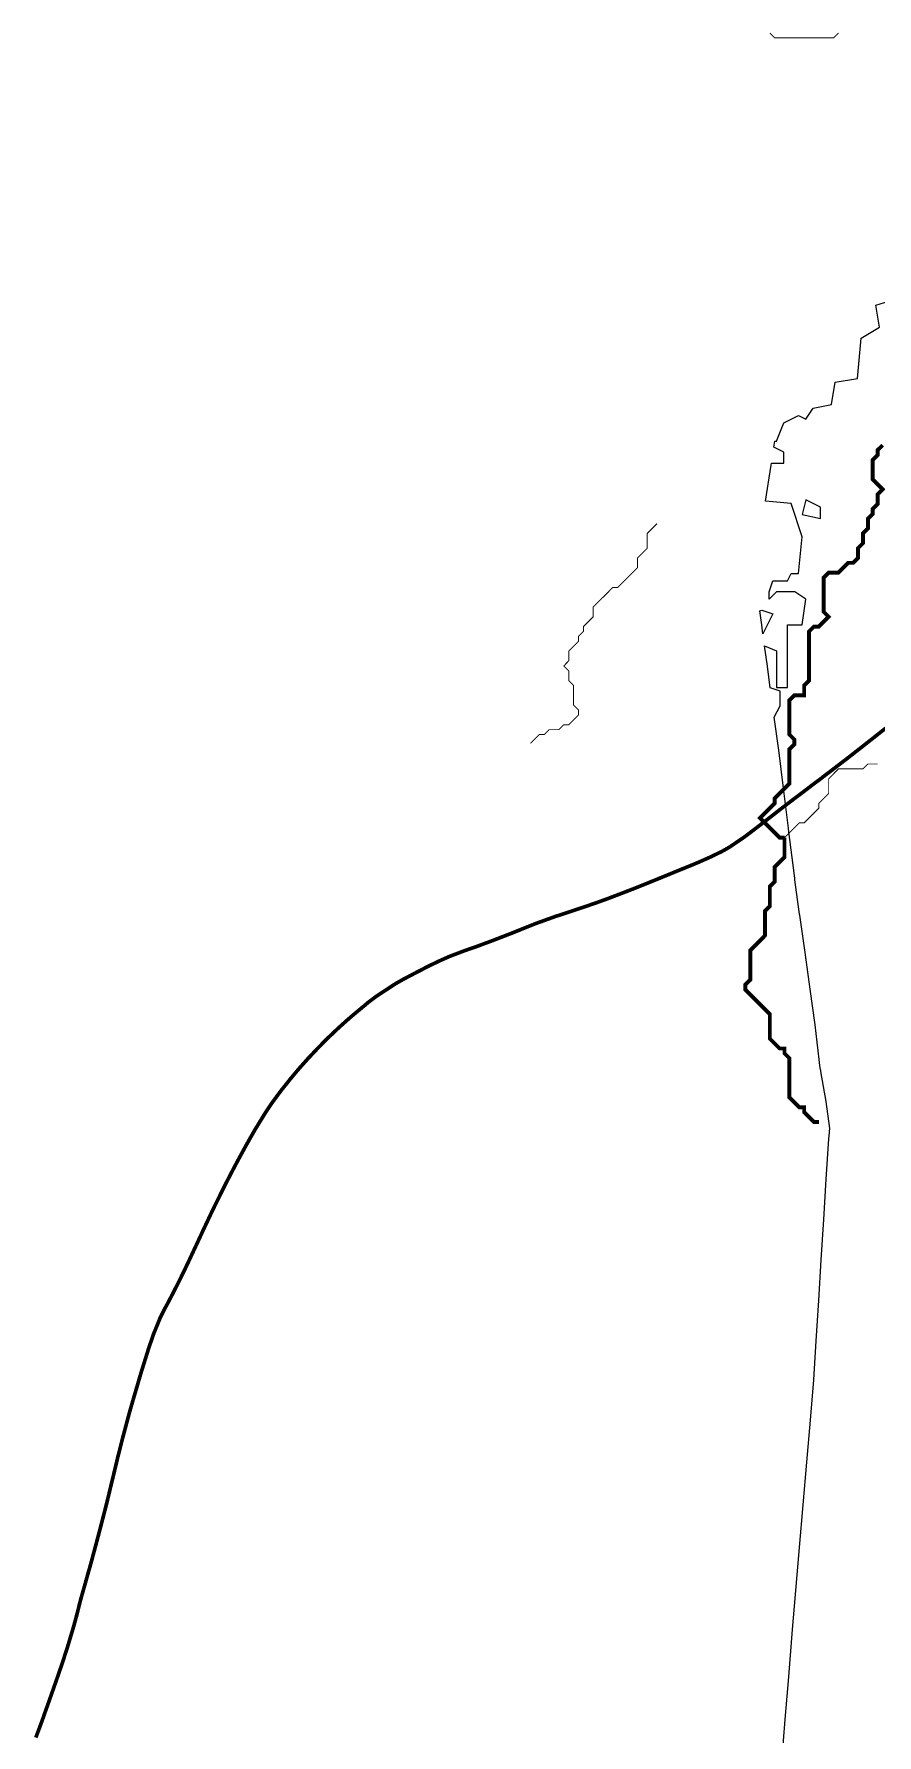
# Model space of a CAD drawing. Header units: metres. Extents: x 441395 to 476894, y 2561381 to 2578972.
# Drawn here: x 449184 to 449871, y 2567890 to 2569277 of the extents above; entities that cross this region are included whole.
import ezdxf

# ---------------------------------------------------------------- set-up
doc = ezdxf.new("R2010")
doc.units = ezdxf.units.M
doc.header["$LTSCALE"] = 8
for name, color, linetype in [('A_MAIN_PIPE', 5, 'Continuous'), ('A_STREAMS', 5, 'Continuous'), ('A_WADI', 4, 'Continuous')]:
    doc.layers.add(name, color=color, linetype=linetype)

msp = doc.modelspace()

# ---------------------------------------------------------------- linework, layer by layer
at = {"layer": 'A_MAIN_PIPE', "color": 5, "const_width": 3}
for points in [[(449878.5, 2568711.1), (449869.7, 2568704.1), (449860.9, 2568697.2), (449852.1, 2568690.3), (449847.4, 2568686.6), (449843.2, 2568683.4), (449842.4, 2568682.8), (449832.9, 2568675.5), (449827.2, 2568671.2), (449825.5, 2568669.8), (449820.7, 2568666.3), (449816.5, 2568663.1), (449807.6, 2568656.3), (449802.8, 2568652.7), (449799.1, 2568649.9), (449789.7, 2568642.7), (449788.5, 2568641.7), (449780.9, 2568635.8), (449777.9, 2568633.5), (449773.6, 2568630.2), (449772.6, 2568629.4), (449763.1, 2568622.2), (449753.8, 2568615.9), (449751.4, 2568614.2), (449744.5, 2568610.3), (449734.5, 2568605.5), (449724.3, 2568601), (449715.5, 2568597.4), (449706.6, 2568593.8), (449703.5, 2568592.5), (449693.2, 2568588.3), (449682.9, 2568584.1), (449672.4, 2568579.9), (449671, 2568579.4), (449667.7, 2568578.1)], [(449667.7, 2568578.1), (449662, 2568575.9), (449651.5, 2568571.9), (449641.5, 2568568.3), (449630.4, 2568564.5), (449619.8, 2568561), (449612.3, 2568558.5), (449609.1, 2568557.5), (449604.7, 2568555.9), (449593.3, 2568551.8), (449588, 2568549.7), (449577.6, 2568545.5), (449571.6, 2568543.1), (449567.9, 2568541.7), (449556.8, 2568537.4), (449549.7, 2568534.8), (449545.8, 2568533.3), (449535.7, 2568529.8), (449533.8, 2568529.1), (449522.5, 2568524.8), (449514.8, 2568521.4), (449504.6, 2568516.5), (449498.9, 2568513.5), (449495.4, 2568511.7), (449484.7, 2568506.1), (449481.6, 2568504.3), (449478.4, 2568502.5), (449472.6, 2568498.7), (449462.4, 2568492), (449456.3, 2568487.4), (449452.8, 2568484.4), (449450.8, 2568482.8), (449443.5, 2568476.7), (449439.1, 2568472.9), (449436.2, 2568470.3), (449430.8, 2568465.4), (449422.6, 2568457.6), (449416.4, 2568451.3), (449415.3, 2568450.2), (449407, 2568441.4), (449399.5, 2568433), (449392.7, 2568424.9), (449390.1, 2568421.6), (449385.2, 2568415.5), (449384.6, 2568414.7), (449381.5, 2568410.5), (449377.4, 2568404.9), (449372.2, 2568397.1), (449369.8, 2568393.2), (449363.5, 2568382.9), (449360.6, 2568377.8), (449356.7, 2568370.9), (449355.1, 2568368), (449349.7, 2568358.1), (449344.5, 2568348.2), (449341.2, 2568341.8), (449339.7, 2568338.9), (449334.4, 2568328.2), (449329.4, 2568318.1), (449324.6, 2568307.9), (449320.8, 2568299.9), (449320.2, 2568298.5), (449317.3, 2568292.3), (449315.1, 2568287.6), (449310.4, 2568277.5), (449305.6, 2568267.4), (449300.6, 2568257.3), (449295.3, 2568247), (449292, 2568240.7), (449290.2, 2568237.5), (449286.3, 2568229.7), (449285.7, 2568228.1), (449281.1, 2568216.8), (449278.9, 2568210.4), (449277.4, 2568206.1), (449275.7, 2568200.7), (449274.3, 2568196.2), (449270.7, 2568184.7), (449268.8, 2568178.2), (449267.8, 2568174.7), (449264.4, 2568163.2), (449261.3, 2568152.4), (449258.4, 2568141.5), (449255.5, 2568130.7), (449252.8, 2568119.8), (449251.9, 2568116.5), (449251.4, 2568114.3), (449250.3, 2568109.7), (449247.5, 2568098), (449247.2, 2568096.9), (449244.4, 2568085.2), (449242.2, 2568076.2), (449239.4, 2568065.4), (449236.6, 2568054.6), (449233.7, 2568043.7), (449230.8, 2568032.9), (449228.9, 2568025.9), (449228, 2568022.9), (449224.8, 2568011.4), (449221.9, 2568001.3), (449220.4, 2567995.6), (449219.2, 2567990.6), (449217.9, 2567985.7), (449216.6, 2567980.9), (449215.2, 2567975.9), (449213.7, 2567971), (449212.3, 2567966.2), (449210.8, 2567961.3), (449208.9, 2567955.6), (449207.7, 2567951.6), (449206.1, 2567946.8), (449204.4, 2567942), (449202.5, 2567936.4), (449201.1, 2567932.4), (449199.4, 2567927.6), (449197.7, 2567922.7), (449196, 2567917.9), (449194.3, 2567913.1), (449193.1, 2567909.8), (449190.9, 2567903.5), (449189.2, 2567898.8), (449187.4, 2567894), (449185, 2567887.6)]]:
    msp.add_lwpolyline(points, dxfattribs=at)
at = {"layer": 'A_STREAMS', "color": 5}
for points, const_width in [([(449783.9, 2569278.1), (449787.9, 2569274.1), (449791.9, 2569274.1), (449795.9, 2569274.1), (449799.9, 2569274.1), (449803.9, 2569274.1), (449807.9, 2569274.1), (449811.9, 2569274.1), (449815.9, 2569274.1), (449819.9, 2569274.1), (449823.9, 2569274.1), (449827.9, 2569274.1), (449831.9, 2569274.1), (449835.9, 2569274.1), (449839.9, 2569278.1)], 0.8), ([(449876, 2568941.9), (449871.9, 2568937.9), (449871.9, 2568933.9), (449867.9, 2568929.9), (449867.9, 2568925.9), (449867.9, 2568921.9), (449867.9, 2568917.9), (449867.9, 2568913.9), (449871.9, 2568909.9), (449876, 2568905.9), (449871.9, 2568901.9), (449871.9, 2568897.9), (449871.9, 2568893.9), (449867.9, 2568889.9), (449867.9, 2568885.9), (449863.9, 2568881.9), (449863.9, 2568877.9), (449863.9, 2568873.9), (449859.9, 2568869.9), (449859.9, 2568865.9), (449859.9, 2568861.9), (449855.9, 2568857.9), (449855.9, 2568853.9), (449855.9, 2568849.9), (449851.9, 2568845.9), (449847.9, 2568845.9), (449843.9, 2568841.9), (449839.9, 2568837.9), (449835.9, 2568837.9), (449831.9, 2568837.9), (449827.9, 2568833.9), (449827.9, 2568829.9), (449827.9, 2568825.9), (449827.9, 2568821.9), (449827.9, 2568817.9), (449827.9, 2568813.9), (449827.9, 2568809.9), (449827.9, 2568805.9), (449831.9, 2568801.9), (449827.9, 2568797.9), (449823.9, 2568793.9), (449819.9, 2568793.9), (449815.9, 2568789.9), (449815.9, 2568785.9), (449815.9, 2568781.9), (449815.9, 2568777.9), (449815.9, 2568773.9), (449815.9, 2568769.9), (449815.9, 2568765.9), (449815.9, 2568761.8), (449815.9, 2568757.8), (449815.9, 2568753.8), (449815.9, 2568749.8), (449811.9, 2568745.8), (449811.9, 2568741.8), (449811.9, 2568737.8), (449807.9, 2568737.8), (449803.9, 2568737.8), (449799.9, 2568733.8), (449799.9, 2568729.8), (449799.9, 2568725.8), (449799.9, 2568721.8), (449799.9, 2568717.8), (449799.9, 2568713.8), (449799.9, 2568709.8), (449799.9, 2568705.8), (449803.9, 2568701.8), (449803.9, 2568697.8), (449799.9, 2568693.8), (449799.9, 2568689.8), (449799.9, 2568685.8), (449799.9, 2568681.8), (449799.9, 2568677.8), (449799.9, 2568673.8), (449799.9, 2568669.8), (449799.9, 2568665.8), (449795.9, 2568661.8), (449791.9, 2568657.8), (449787.9, 2568653.8), (449787.9, 2568649.8), (449783.9, 2568645.8), (449779.9, 2568641.8), (449775.9, 2568637.8), (449779.9, 2568633.8), (449783.9, 2568629.8), (449787.9, 2568625.8), (449791.9, 2568621.8), (449795.9, 2568621.8)], 3.2), ([(449691.9, 2568877.9), (449687.9, 2568873.9), (449683.9, 2568869.9), (449683.9, 2568865.9), (449683.9, 2568861.9), (449683.9, 2568857.9), (449679.9, 2568853.9), (449675.9, 2568849.9), (449675.9, 2568845.9), (449675.9, 2568841.9), (449671.9, 2568837.9), (449667.9, 2568833.9), (449663.9, 2568829.9), (449659.9, 2568825.9), (449655.9, 2568825.9), (449651.9, 2568821.9), (449647.9, 2568817.9), (449643.8, 2568813.9), (449639.8, 2568809.9), (449639.8, 2568805.9), (449639.8, 2568801.9), (449635.8, 2568797.9), (449631.8, 2568793.9), (449631.8, 2568789.9), (449627.8, 2568785.9), (449627.8, 2568781.9), (449623.8, 2568777.9), (449619.8, 2568773.9), (449619.8, 2568769.9), (449619.8, 2568765.9), (449615.8, 2568761.8), (449619.8, 2568757.8), (449619.8, 2568753.8), (449619.8, 2568749.8), (449623.8, 2568745.8), (449623.8, 2568741.8), (449623.8, 2568737.8), (449623.8, 2568733.8), (449623.8, 2568729.8), (449627.8, 2568725.8), (449627.8, 2568721.8), (449623.8, 2568717.8), (449619.8, 2568713.8), (449615.8, 2568713.8), (449611.8, 2568709.8), (449607.8, 2568709.8), (449603.8, 2568709.8), (449599.8, 2568705.8), (449595.8, 2568705.8), (449591.8, 2568701.8), (449588.6, 2568698.6)], 0.8), ([(449871.9, 2568681.8), (449867.9, 2568681.8), (449863.9, 2568681.8), (449859.9, 2568677.8), (449855.9, 2568677.8), (449851.9, 2568677.8), (449847.9, 2568677.8), (449843.9, 2568677.8), (449839.9, 2568677.8), (449835.9, 2568673.8), (449831.9, 2568669.8), (449831.9, 2568665.8), (449831.9, 2568661.8), (449831.9, 2568657.8), (449827.9, 2568653.8), (449823.9, 2568649.8), (449823.9, 2568645.8), (449819.9, 2568641.8), (449815.9, 2568637.8), (449811.9, 2568633.8), (449807.9, 2568633.8), (449803.9, 2568629.8), (449799.9, 2568625.8), (449795.9, 2568621.8)], 0.8), ([(449795.9, 2568621.8), (449795.9, 2568617.8), (449795.9, 2568613.8), (449795.9, 2568609.8), (449795.9, 2568605.8), (449791.9, 2568601.8), (449787.9, 2568597.8), (449787.9, 2568593.8), (449787.9, 2568589.8), (449787.9, 2568585.8), (449783.9, 2568581.8), (449783.9, 2568577.8), (449783.9, 2568573.8), (449783.9, 2568569.8), (449783.9, 2568565.8), (449779.9, 2568561.8), (449779.9, 2568557.8), (449779.9, 2568553.8), (449779.9, 2568549.8), (449779.9, 2568545.8), (449779.9, 2568541.8), (449775.9, 2568537.7), (449771.9, 2568533.7), (449767.9, 2568529.7), (449767.9, 2568525.7), (449767.9, 2568521.7), (449767.9, 2568517.7), (449767.9, 2568513.7), (449767.9, 2568509.7), (449767.9, 2568505.7), (449763.9, 2568501.7), (449763.9, 2568497.7), (449767.9, 2568493.7), (449771.9, 2568489.7), (449775.9, 2568485.7), (449779.9, 2568481.7), (449783.9, 2568477.7), (449783.9, 2568473.7), (449783.9, 2568469.7), (449783.9, 2568465.7), (449783.9, 2568461.7), (449783.9, 2568457.7), (449787.9, 2568453.7), (449791.9, 2568449.7), (449795.9, 2568449.7), (449795.9, 2568445.7), (449799.9, 2568441.7), (449799.9, 2568437.7), (449799.9, 2568433.7), (449799.9, 2568429.7), (449799.9, 2568425.7), (449799.9, 2568421.7), (449799.9, 2568417.7), (449799.9, 2568413.7), (449799.9, 2568409.7), (449803.9, 2568405.7), (449807.9, 2568401.7), (449811.9, 2568401.7), (449811.9, 2568397.7), (449815.9, 2568393.7), (449819.9, 2568389.7), (449823.9, 2568389.7)], 3.2)]:
    msp.add_lwpolyline(points, dxfattribs=dict(at, const_width=const_width))
at = {"layer": 'A_WADI', "color": 4}
msp.add_lwpolyline([(449793.6, 2567867.4), (449796.4, 2567902.3), (449799.3, 2567937.2), (449802.1, 2567972.1), (449802.2, 2567972.2), (449802.2, 2567972.4), (449802.2, 2567972.6), (449805.2, 2568007.5), (449805.2, 2568007.6), (449808.2, 2568042.6), (449811.2, 2568077.4), (449814.2, 2568112.3), (449817.2, 2568146.4), (449819.7, 2568179.4), (449821.7, 2568211.3), (449823.8, 2568244.2), (449825.9, 2568277.2), (449827.9, 2568310.1), (449830, 2568343), (449832.1, 2568376), (449832.5, 2568380.9), (449832.6, 2568381.9), (449832.7, 2568381.9), (449832.9, 2568384.4), (449829.8, 2568406.6), (449825.5, 2568431), (449825.4, 2568431.8), (449825.2, 2568432.7), (449824.8, 2568435.7), (449824.8, 2568435.9), (449824.1, 2568440.8), (449821, 2568469), (449816.9, 2568498), (449812.6, 2568528), (449808.3, 2568558.5), (449808.3, 2568558.8), (449808.2, 2568559), (449808.2, 2568559.3), (449804.4, 2568587.3), (449804.3, 2568587.7), (449804.2, 2568588.2), (449804.2, 2568588.7), (449799.1, 2568628.6), (449799, 2568628.9), (449799, 2568629.2), (449799, 2568629.5), (449795, 2568662.1), (449791.2, 2568693.2), (449787.5, 2568720.1), (449792.3, 2568729.2), (449792.3, 2568741.2), (449784.3, 2568743.9), (449781.9, 2568761.6), (449779.6, 2568778.1), (449789.3, 2568774.2), (449789.3, 2568744.2), (449798.3, 2568744.2), (449798.3, 2568795.2), (449810.3, 2568795.2), (449813.3, 2568816.2), (449804.3, 2568822.2), (449789.3, 2568822.2), (449783.3, 2568816.2), (449783.3, 2568822.2), (449786.3, 2568831.2), (449798.3, 2568831.2), (449801.3, 2568837.2), (449807.3, 2568837.2), (449810.3, 2568867.2), (449801.3, 2568894.2), (449780.4, 2568896.1), (449784.9, 2568925.5), (449785.2, 2568927.2), (449795.3, 2568927.2), (449795.3, 2568936.2), (449787.1, 2568940.3), (449787.9, 2568945.2), (449789.3, 2568945.2), (449795.3, 2568960.2), (449807.3, 2568966.2), (449813.3, 2568963.2), (449819.3, 2568972.2), (449834.3, 2568975.2), (449837.3, 2568993.2), (449855.3, 2568996.2), (449858.3, 2569029.2), (449873.3, 2569038.2), (449870.3, 2569056.2), (449909.3, 2569068.2)], dxfattribs=at)
for points in [[(449810.3, 2568885.2), (449825.3, 2568882.2), (449825.3, 2568891.2), (449813.3, 2568897.2), (449810.3, 2568885.2)], [(449777.3, 2568807.2), (449786.3, 2568804.2), (449778.3, 2568788.1), (449777.3, 2568795.3), (449775.7, 2568806.8), (449777.3, 2568807.2)]]:
    msp.add_lwpolyline(points, close=True, dxfattribs=at)

doc.saveas('drawing.dxf')
